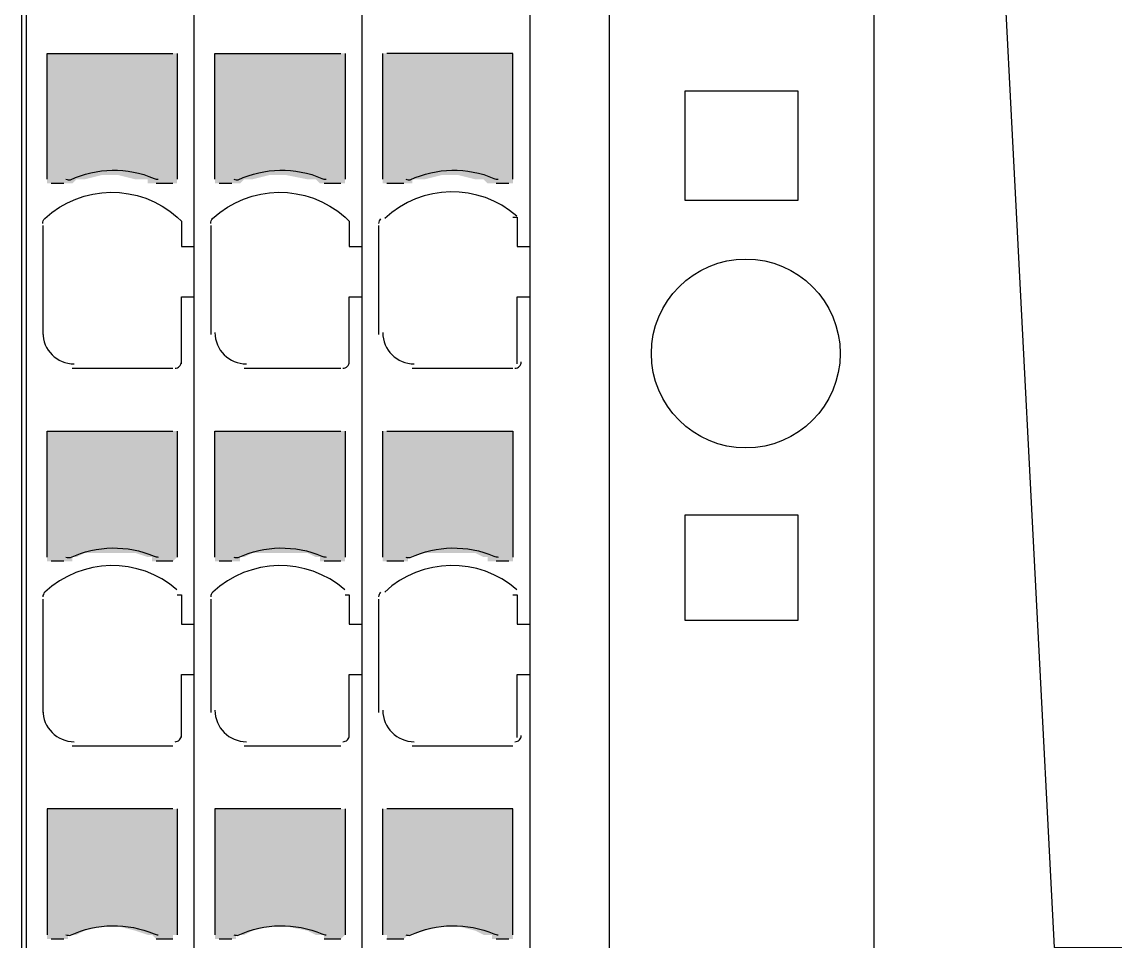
# Model space of a CAD drawing. Header units: feet. Extents: x -159 to 1687, y -48 to 1556.
# Drawn here: x 550.8221 to 550.9307, y 1044.4596 to 1044.5509 of the extents above; entities that cross this region are included whole.
import ezdxf

# ---------------------------------------------------------------- set-up
doc = ezdxf.new("R2010")
doc.units = ezdxf.units.FT
doc.header["$MEASUREMENT"] = 0
doc.layers.add('PDF_0', color=7, linetype='Continuous')

msp = doc.modelspace()

# ---------------------------------------------------------------- linework, layer by layer
at = {"layer": 'PDF_0', "lineweight": 25}
for p, q in [((550.8391969444135, 1044.671939071256), (550.8391969444135, 1044.381925486276)), ((550.8558643918261, 1044.671939071256), (550.8558643918261, 1044.381925486276))]:
    msp.add_line(p, q, dxfattribs=at)
for points in [[(551.0204554350257, 1044.458595744375), (551.0379562548092, 1044.740692291834), (550.9067001064348, 1044.740692291834), (550.9067001064348, 1044.330673085483), (551.0379562548092, 1044.330673085483), (551.0379562548092, 1044.740692291834)], [(550.9100335959172, 1044.740692291834), (550.9246176124034, 1044.45901243056), (551.0204554350257, 1044.45901243056), (551.0379562548092, 1044.330673085483)], [(550.8221128108155, 1044.381925486276), (550.8221128108155, 1044.671939071256)], [(550.8804488767596, 1044.671939071256), (550.8225294970007, 1044.671939071256), (550.8225294970007, 1044.381925486276), (550.8804488767596, 1044.381925486276)], [(550.8725318392385, 1044.671939071256), (550.8725318392385, 1044.381925486276)], [(550.8804488767596, 1044.381925486276), (550.8804488767596, 1044.671939071256)], [(550.8246129279273, 1044.535266002473), (550.8246129279273, 1044.547766588033), (550.8371135134869, 1044.547766588033)], [(550.8375301996721, 1044.547766588033), (550.8375301996721, 1044.535266002473)], [(550.8412803753399, 1044.535266002473), (550.8412803753399, 1044.547766588033), (550.8537809608997, 1044.547766588033)], [(550.8541976470849, 1044.547766588033), (550.8541976470849, 1044.535266002473)], [(550.8579478227527, 1044.535266002473), (550.8579478227527, 1044.547766588033)], [(550.8708650944975, 1044.535266002473), (550.8708650944975, 1044.547766588033), (550.8583645089379, 1044.547766588033)], [(550.8262796726688, 1044.534849316288), (550.8250296141127, 1044.534849316288)], [(550.8371135134869, 1044.534849316288), (550.8354467687454, 1044.534849316288)], [(550.8429471200814, 1044.534849316288), (550.8416970615251, 1044.534849316288)], [(550.8537809608997, 1044.534849316288), (550.8521142161583, 1044.534849316288)], [(550.8600312536794, 1044.534849316288), (550.8583645089379, 1044.534849316288)], [(550.8704484083121, 1044.534849316288), (550.8691983497561, 1044.534849316288)], [(550.8708650944975, 1044.531515826805), (550.8712817806827, 1044.531515826805), (550.8712817806827, 1044.528599023508), (550.8725318392385, 1044.528599023508)], [(550.8241962417421, 1044.530682454434), (550.8241962417421, 1044.519848613616)], [(550.8408636891545, 1044.530682454434), (550.8408636891545, 1044.519848613616)], [(550.8575311365673, 1044.530682454434), (550.8575311365673, 1044.519848613616)], [(550.8379468858577, 1044.516931810319), (550.8379468858577, 1044.523598789284), (550.8391969444135, 1044.523598789284)], [(550.8546143332701, 1044.516931810319), (550.8546143332701, 1044.523598789284), (550.8558643918261, 1044.523598789284)], [(550.8712817806827, 1044.516931810319), (550.8712817806827, 1044.523598789284), (550.8725318392385, 1044.523598789284)], [(550.8271130450394, 1044.516515124133), (550.8371135134869, 1044.516515124133)], [(550.8441971786372, 1044.516515124133), (550.8537809608997, 1044.516515124133)], [(550.86086462605, 1044.516515124133), (550.8708650944975, 1044.516515124133)], [(550.8246129279273, 1044.497764245794), (550.8246129279273, 1044.510264831354), (550.8371135134869, 1044.510264831354)], [(550.8375301996721, 1044.510264831354), (550.8375301996721, 1044.497764245794)], [(550.8412803753399, 1044.497764245794), (550.8412803753399, 1044.510264831354), (550.8537809608997, 1044.510264831354)], [(550.8541976470849, 1044.510264831354), (550.8541976470849, 1044.497764245794)], [(550.8579478227527, 1044.497764245794), (550.8579478227527, 1044.510264831354)], [(550.8583645089379, 1044.510264831354), (550.8708650944975, 1044.510264831354), (550.8708650944975, 1044.497764245794)], [(550.8262796726688, 1044.497347559609), (550.8250296141127, 1044.497347559609)], [(550.8371135134869, 1044.497347559609), (550.8354467687454, 1044.497347559609)], [(550.8429471200814, 1044.497347559609), (550.8416970615251, 1044.497347559609)], [(550.8537809608997, 1044.497347559609), (550.8521142161583, 1044.497347559609)], [(550.8600312536794, 1044.497347559609), (550.8583645089379, 1044.497347559609)], [(550.8704484083121, 1044.497347559609), (550.8691983497561, 1044.497347559609)], [(550.8241962417421, 1044.493597383941), (550.8241962417421, 1044.482346856938)], [(550.8375301996721, 1044.494014070126), (550.8379468858577, 1044.494014070126), (550.8379468858577, 1044.491097266829), (550.8391969444135, 1044.491097266829)], [(550.8408636891545, 1044.493597383941), (550.8408636891545, 1044.482346856938)], [(550.8541976470849, 1044.494014070126), (550.8546143332701, 1044.494014070126), (550.8546143332701, 1044.491097266829), (550.8558643918261, 1044.491097266829)], [(550.8575311365673, 1044.493597383941), (550.8575311365673, 1044.482346856938)], [(550.8708650944975, 1044.494014070126), (550.8712817806827, 1044.494014070126), (550.8712817806827, 1044.491097266829), (550.8725318392385, 1044.491097266829)], [(550.8379468858577, 1044.479846739826), (550.8379468858577, 1044.486097032605), (550.8391969444135, 1044.486097032605)], [(550.8546143332701, 1044.479846739826), (550.8546143332701, 1044.486097032605), (550.8558643918261, 1044.486097032605)], [(550.8712817806827, 1044.479846739826), (550.8712817806827, 1044.486097032605), (550.8725318392385, 1044.486097032605)], [(550.8271130450394, 1044.479013367455), (550.8371135134869, 1044.479013367455)], [(550.8441971786372, 1044.479013367455), (550.8537809608997, 1044.479013367455)], [(550.86086462605, 1044.479013367455), (550.8708650944975, 1044.479013367455)], [(550.8371135134869, 1044.472763074676), (550.8246129279273, 1044.472763074676), (550.8246129279273, 1044.460262489115)], [(550.8375301996721, 1044.472763074676), (550.8375301996721, 1044.460262489115)], [(550.8537809608997, 1044.472763074676), (550.8412803753399, 1044.472763074676), (550.8412803753399, 1044.460262489115)], [(550.8541976470849, 1044.472763074676), (550.8541976470849, 1044.460262489115)], [(550.8579478227527, 1044.460262489115), (550.8579478227527, 1044.472763074676)], [(550.8708650944975, 1044.460262489115), (550.8708650944975, 1044.472763074676), (550.8583645089379, 1044.472763074676)], [(550.8262796726688, 1044.45984580293), (550.8250296141127, 1044.45984580293)], [(550.8371135134869, 1044.45984580293), (550.8354467687454, 1044.45984580293)], [(550.8429471200814, 1044.45984580293), (550.8416970615251, 1044.45984580293)], [(550.8537809608997, 1044.45984580293), (550.8521142161583, 1044.45984580293)], [(550.8600312536794, 1044.45984580293), (550.8583645089379, 1044.45984580293)], [(550.8704484083121, 1044.45984580293), (550.8691983497561, 1044.45984580293)]]:
    msp.add_lwpolyline(points, dxfattribs=at)
for points in [[(550.8991997550988, 1044.544016412364), (550.8879492280955, 1044.544016412364), (550.8879492280955, 1044.533182571546), (550.8991997550988, 1044.533182571546)], [(550.8879492280955, 1044.491513953015), (550.8991997550988, 1044.491513953015), (550.8991997550988, 1044.501931107647), (550.8879492280955, 1044.501931107647)]]:
    msp.add_lwpolyline(points, close=True, dxfattribs=at)
for points in [[(550.826488015761, 1044.535266002473, 0.1046999973903184), (550.8269291155902, 1044.535221242043, -0.2119965880048206), (550.8352324253717, 1044.535355523333, 0.1046999967833684), (550.8356551118384, 1044.535266002472)], [(550.8431554631741, 1044.535266002473, 0.1046999973047859), (550.8435965630028, 1044.535221242043, -0.211996588010749), (550.8518998727845, 1044.535355523333, 0.1046999979842061), (550.852322559251, 1044.535266002473)], [(550.8602395967721, 1044.535266002473, 0.1046999988185853), (550.8606806966009, 1044.535221242043, -0.2119965880048447), (550.8689840063828, 1044.535355523333, 0.1046999990694487), (550.869406692849, 1044.535266002473)], [(550.8241962417414, 1044.530890797527, -0.2075038061427781), (550.8243830171577, 1044.531375641071, -0.3849031679488215), (550.8375301996721, 1044.531515826805), (550.8379468858577, 1044.53109914062), (550.8379468858577, 1044.528599023508), (550.8391969444135, 1044.528599023508)], [(550.8408636891545, 1044.530890797527, -0.2075038081144613), (550.8410504645703, 1044.531375641072, -0.3849031679532759), (550.8541976470849, 1044.531515826805), (550.8546143332701, 1044.53109914062), (550.8546143332701, 1044.528599023508), (550.8558643918261, 1044.528599023508)], [(550.8264880157615, 1044.497764245794, 0.1046999984843585), (550.8269291155902, 1044.497719485365, -0.2119965880090996), (550.8352324253717, 1044.497853766654, 0.1046999980931959), (550.8356551118384, 1044.497764245794)], [(550.8431554631741, 1044.497764245794, 0.1046999986092721), (550.8435965630028, 1044.497719485365, -0.2119965880090995), (550.8518998727845, 1044.497853766655, 0.1046999968609314), (550.8523225592508, 1044.497764245795)], [(550.8602395967721, 1044.497764245794, 0.1046999988039147), (550.8606806966009, 1044.497719485364, -0.2119965880090724), (550.8689840063828, 1044.497853766654, 0.1046999981369827), (550.869406692849, 1044.497764245794)], [(550.8375114821288, 1044.4945151936, 0.3849031679508742), (550.8243943093532, 1044.494262290087, 0.2075038066963098), (550.8241962417419, 1044.493805727034)], [(550.8541789295414, 1044.4945151936, 0.3849031679515192), (550.8410617567661, 1044.494262290087, 0.2075038070627574), (550.8408636891538, 1044.493805727034)], [(550.826488015761, 1044.460262489115, 0.1046999988926588), (550.8269291155902, 1044.460217728686, -0.2119965880047663), (550.8352324253717, 1044.460352009975, 0.1046999971770688), (550.8356551118384, 1044.460262489115)], [(550.8431554631741, 1044.460262489116, 0.104699997698535), (550.8435965630028, 1044.460217728686, -0.2119965880047392), (550.8518998727845, 1044.460352009975, 0.1046999983778905), (550.852322559251, 1044.460262489116)], [(550.8602395967716, 1044.460262489116, 0.1046999981036238), (550.8606806966009, 1044.460217728686, -0.2119965880106948), (550.8689840063823, 1044.460352009975, 0.1046999983544377), (550.869406692849, 1044.460262489115)]]:
    msp.add_lwpolyline(points, format="xyb", dxfattribs=at)
msp.add_circle((550.8939911687819, 1044.517973516781), 0.009375448170221292, dxfattribs=at)
for centre, radius, start, end in [((550.8648231119253, 1044.524224127596), 0.009791851779173, 48.87646612623629, 133.0839604035916), ((550.858156551607, 1044.530890722701), 0.0006254150439426983, 133.1022247510959, 179.9931450245151), ((550.8273214124722, 1044.520056981049), 0.003125170730339639, 180.000446246534, 269.9995537521698), ((550.84440554607, 1044.520056981049), 0.003125170730230059, 180.000446247472, 269.9995537541825), ((550.8610729934828, 1044.520056981049), 0.003125170730155782, 180.0004462418571, 269.9995537555439), ((550.8373218901227, 1044.517140119868), 0.0006249957355859696, 269.9969249548938, 0.00307504313251648), ((550.8539893375355, 1044.517140119869), 0.0006249957361725062, 269.9969249571639, 0.00307498936780938), ((550.8710734711331, 1044.517140119869), 0.0006249957357628154, 269.9969249800859, 0.00307502692624167), ((550.8648231119253, 1044.487139057103), 0.009791851779194088, 48.87646612648998, 133.0839604034947), ((550.8581565516008, 1044.49380565221), 0.0006254150382612036, 133.1022244532116, 179.9931452009342), ((550.8273214124722, 1044.482555224371), 0.003125170730379276, 180.0004462483969, 269.9995537514467), ((550.84440554607, 1044.482555224371), 0.003125170730105156, 180.0004462439415, 269.9995537564754), ((550.8610729934828, 1044.482555224371), 0.003125170730195585, 180.00044624372, 269.9995537548144), ((550.837321890122, 1044.480055049376), 0.0006249957369258733, 269.9969250242135, 0.003074920321783661), ((550.8539893375355, 1044.480055049376), 0.000624995735898384, 269.9969249652768, 0.003075014524012207), ((550.8710734711331, 1044.480055049376), 0.0006249957357378249, 269.9969249975656, 0.003075029245145919)]:
    msp.add_arc(centre, radius, start, end, dxfattribs=at)
at = {"layer": 'PDF_0', "color": 5, "transparency": 33554559}
for points in [[(550.8371135134869, 1044.547766588033), (550.8371135134869, 1044.547766588033), (550.8246129279273, 1044.547766588033)], [(550.8246129279273, 1044.547766588033), (550.8371135134869, 1044.547766588033), (550.8371135134869, 1044.547766588033)], [(550.8375301996721, 1044.547766588033), (550.8375301996721, 1044.547766588033), (550.8246129279273, 1044.547766588033)], [(550.8246129279273, 1044.547766588033), (550.8375301996721, 1044.547766588033), (550.8375301996721, 1044.547766588033)], [(550.8375301996721, 1044.547766588033), (550.8246129279273, 1044.547766588033), (550.8371135134869, 1044.547766588033)], [(550.8375301996721, 1044.547766588033), (550.8246129279273, 1044.547766588033), (550.8375301996721, 1044.535682688658)], [(550.8246129279273, 1044.547766588033), (550.8375301996721, 1044.535682688658), (550.8246129279273, 1044.535682688658)], [(550.8412803753399, 1044.547766588033), (550.8537809608997, 1044.547766588033), (550.8537809608997, 1044.547766588033)], [(550.8537809608997, 1044.547766588033), (550.8537809608997, 1044.547766588033), (550.8412803753399, 1044.547766588033)], [(550.8541976470849, 1044.547766588033), (550.8541976470849, 1044.547766588033), (550.8412803753399, 1044.547766588033)], [(550.8412803753399, 1044.547766588033), (550.8541976470849, 1044.547766588033), (550.8541976470849, 1044.547766588033)], [(550.8541976470849, 1044.547766588033), (550.8412803753399, 1044.547766588033), (550.8537809608997, 1044.547766588033)], [(550.8541976470849, 1044.547766588033), (550.8412803753399, 1044.547766588033), (550.8541976470849, 1044.535682688658)], [(550.8412803753399, 1044.547766588033), (550.8541976470849, 1044.535682688658), (550.8412803753399, 1044.535682688658)], [(550.8708650944975, 1044.547766588033), (550.8583645089379, 1044.547766588033), (550.8579478227527, 1044.547766588033)], [(550.8708650944975, 1044.547766588033), (550.8708650944975, 1044.547766588033), (550.8579478227527, 1044.547766588033)], [(550.8579478227527, 1044.547766588033), (550.8708650944975, 1044.547766588033), (550.8708650944975, 1044.547766588033)], [(550.8708650944975, 1044.547766588033), (550.8579478227527, 1044.547766588033), (550.8708650944975, 1044.535682688658)], [(550.8579478227527, 1044.547766588033), (550.8708650944975, 1044.535682688658), (550.8579478227527, 1044.535682688658)], [(550.8583645089379, 1044.547766588033), (550.8708650944975, 1044.547766588033), (550.8708650944975, 1044.547766588033)], [(550.8708650944975, 1044.547766588033), (550.8708650944975, 1044.547766588033), (550.8583645089379, 1044.547766588033)], [(550.8300298483366, 1044.535682688658), (550.8246129279273, 1044.535682688658), (550.8283631035952, 1044.535266002473)], [(550.8246129279273, 1044.535682688658), (550.8283631035952, 1044.535266002473), (550.8246129279273, 1044.535266002473)], [(550.8375301996721, 1044.535682688658), (550.8316965930776, 1044.535682688658), (550.8375301996721, 1044.535266002473)], [(550.8316965930776, 1044.535682688658), (550.8375301996721, 1044.535266002473), (550.833363337819, 1044.535266002473)], [(550.846697295749, 1044.535682688658), (550.8412803753399, 1044.535682688658), (550.845030551008, 1044.535266002473)], [(550.8412803753399, 1044.535682688658), (550.845030551008, 1044.535266002473), (550.8412803753399, 1044.535266002473)], [(550.8541976470849, 1044.535682688658), (550.8483640404904, 1044.535682688658), (550.8541976470849, 1044.535266002473)], [(550.8483640404904, 1044.535682688658), (550.8541976470849, 1044.535266002473), (550.8504474714168, 1044.535266002473)], [(550.8637814293472, 1044.535682688658), (550.8579478227527, 1044.535682688658), (550.8621146846058, 1044.535266002473)], [(550.8579478227527, 1044.535682688658), (550.8621146846058, 1044.535266002473), (550.8579478227527, 1044.535266002473)], [(550.8708650944975, 1044.535682688658), (550.8654481740882, 1044.535682688658), (550.8708650944975, 1044.535266002473)], [(550.8654481740882, 1044.535682688658), (550.8708650944975, 1044.535266002473), (550.8671149188297, 1044.535266002473)], [(550.8275297312246, 1044.535266002473), (550.8246129279273, 1044.535266002473), (550.8283631035952, 1044.535266002473)], [(550.8246129279273, 1044.535266002473), (550.8275297312246, 1044.535266002473), (550.8275297312246, 1044.535266002473)], [(550.8275297312246, 1044.535266002473), (550.8275297312246, 1044.535266002473), (550.8246129279273, 1044.535266002473)], [(550.8275297312246, 1044.535266002473), (550.8246129279273, 1044.535266002473), (550.8271130450394, 1044.534849316288)], [(550.8246129279273, 1044.535266002473), (550.8271130450394, 1044.534849316288), (550.8246129279273, 1044.534849316288)], [(550.8246129279273, 1044.534849316288), (550.8271130450394, 1044.534849316288), (550.8271130450394, 1044.534849316288)], [(550.8271130450394, 1044.534849316288), (550.8271130450394, 1044.534849316288), (550.8246129279273, 1044.534849316288)], [(550.826696358854, 1044.534849316288), (550.8246129279273, 1044.534849316288), (550.8271130450394, 1044.534849316288)], [(550.826696358854, 1044.534849316288), (550.826696358854, 1044.534849316288), (550.8246129279273, 1044.534849316288)], [(550.8246129279273, 1044.534849316288), (550.826696358854, 1044.534849316288), (550.826696358854, 1044.534849316288)], [(550.8246129279273, 1044.534849316288), (550.826696358854, 1044.534849316288), (550.8250296141127, 1044.534849316288)], [(550.8262796726688, 1044.534849316288), (550.8262796726688, 1044.534849316288), (550.8250296141127, 1044.534849316288)], [(550.8262796726688, 1044.534849316288), (550.8250296141127, 1044.534849316288), (550.826696358854, 1044.534849316288)], [(550.8250296141127, 1044.534849316288), (550.8262796726688, 1044.534849316288), (550.8262796726688, 1044.534849316288)], [(550.833363337819, 1044.535266002473), (550.8375301996721, 1044.535266002473), (550.8346133963748, 1044.535266002473)], [(550.8346133963748, 1044.535266002473), (550.8375301996721, 1044.535266002473), (550.8375301996721, 1044.535266002473)], [(550.8375301996721, 1044.535266002473), (550.8375301996721, 1044.535266002473), (550.8346133963748, 1044.535266002473)], [(550.8375301996721, 1044.535266002473), (550.8346133963748, 1044.535266002473), (550.8375301996721, 1044.534849316288)], [(550.8346133963748, 1044.535266002473), (550.8375301996721, 1044.534849316288), (550.8346133963748, 1044.534849316288)], [(550.8346133963748, 1044.534849316288), (550.8375301996721, 1044.534849316288), (550.8350300825605, 1044.534849316288)], [(550.8371135134869, 1044.534849316288), (550.8371135134869, 1044.534849316288), (550.8350300825605, 1044.534849316288)], [(550.8371135134869, 1044.534849316288), (550.8350300825605, 1044.534849316288), (550.8375301996721, 1044.534849316288)], [(550.8350300825605, 1044.534849316288), (550.8371135134869, 1044.534849316288), (550.8371135134869, 1044.534849316288)], [(550.8350300825605, 1044.534849316288), (550.8371135134869, 1044.534849316288), (550.8354467687454, 1044.534849316288)], [(550.8354467687454, 1044.534849316288), (550.8371135134869, 1044.534849316288), (550.8371135134869, 1044.534849316288)], [(550.8371135134869, 1044.534849316288), (550.8371135134869, 1044.534849316288), (550.8354467687454, 1044.534849316288)], [(550.8441971786372, 1044.535266002473), (550.8412803753399, 1044.535266002473), (550.845030551008, 1044.535266002473)], [(550.8412803753399, 1044.535266002473), (550.8441971786372, 1044.535266002473), (550.8441971786372, 1044.535266002473)], [(550.8441971786372, 1044.535266002473), (550.8441971786372, 1044.535266002473), (550.8412803753399, 1044.535266002473)], [(550.8441971786372, 1044.535266002473), (550.8412803753399, 1044.535266002473), (550.8437804924517, 1044.534849316288)], [(550.8412803753399, 1044.535266002473), (550.8437804924517, 1044.534849316288), (550.8412803753399, 1044.534849316288)], [(550.8437804924517, 1044.534849316288), (550.8437804924517, 1044.534849316288), (550.8412803753399, 1044.534849316288)], [(550.8412803753399, 1044.534849316288), (550.8437804924517, 1044.534849316288), (550.8437804924517, 1044.534849316288)], [(550.8433638062666, 1044.534849316288), (550.8433638062666, 1044.534849316288), (550.8412803753399, 1044.534849316288)], [(550.8433638062666, 1044.534849316288), (550.8412803753399, 1044.534849316288), (550.8437804924517, 1044.534849316288)], [(550.8412803753399, 1044.534849316288), (550.8433638062666, 1044.534849316288), (550.8433638062666, 1044.534849316288)], [(550.8412803753399, 1044.534849316288), (550.8433638062666, 1044.534849316288), (550.8416970615251, 1044.534849316288)], [(550.8433638062666, 1044.534849316288), (550.8433638062666, 1044.534849316288), (550.8416970615251, 1044.534849316288)], [(550.8416970615251, 1044.534849316288), (550.8433638062666, 1044.534849316288), (550.8433638062666, 1044.534849316288)], [(550.8429471200814, 1044.534849316288), (550.8429471200814, 1044.534849316288), (550.8416970615251, 1044.534849316288)], [(550.8429471200814, 1044.534849316288), (550.8416970615251, 1044.534849316288), (550.8433638062666, 1044.534849316288)], [(550.8504474714168, 1044.535266002473), (550.8541976470849, 1044.535266002473), (550.8512808437877, 1044.535266002473)], [(550.8512808437877, 1044.535266002473), (550.8541976470849, 1044.535266002473), (550.8541976470849, 1044.535266002473)], [(550.8541976470849, 1044.535266002473), (550.8541976470849, 1044.535266002473), (550.8512808437877, 1044.535266002473)], [(550.8541976470849, 1044.535266002473), (550.8512808437877, 1044.535266002473), (550.8541976470849, 1044.534849316288)], [(550.8512808437877, 1044.535266002473), (550.8541976470849, 1044.534849316288), (550.8516975299729, 1044.534849316288)], [(550.8516975299729, 1044.534849316288), (550.8541976470849, 1044.534849316288), (550.8541976470849, 1044.534849316288)], [(550.8541976470849, 1044.534849316288), (550.8541976470849, 1044.534849316288), (550.8516975299729, 1044.534849316288)], [(550.8516975299729, 1044.534849316288), (550.8541976470849, 1044.534849316288), (550.8521142161583, 1044.534849316288)], [(550.8537809608997, 1044.534849316288), (550.8537809608997, 1044.534849316288), (550.8521142161583, 1044.534849316288)], [(550.8537809608997, 1044.534849316288), (550.8521142161583, 1044.534849316288), (550.8541976470849, 1044.534849316288)], [(550.8521142161583, 1044.534849316288), (550.8537809608997, 1044.534849316288), (550.8537809608997, 1044.534849316288)], [(550.86086462605, 1044.535266002473), (550.8579478227527, 1044.535266002473), (550.8621146846058, 1044.535266002473)], [(550.8579478227527, 1044.535266002473), (550.86086462605, 1044.535266002473), (550.86086462605, 1044.535266002473)], [(550.86086462605, 1044.535266002473), (550.86086462605, 1044.535266002473), (550.8579478227527, 1044.535266002473)], [(550.86086462605, 1044.535266002473), (550.8579478227527, 1044.535266002473), (550.86086462605, 1044.534849316288)], [(550.8579478227527, 1044.535266002473), (550.86086462605, 1044.534849316288), (550.8579478227527, 1044.534849316288)], [(550.8604479398646, 1044.534849316288), (550.8579478227527, 1044.534849316288), (550.86086462605, 1044.534849316288)], [(550.8579478227527, 1044.534849316288), (550.8604479398646, 1044.534849316288), (550.8604479398646, 1044.534849316288)], [(550.8604479398646, 1044.534849316288), (550.8604479398646, 1044.534849316288), (550.8579478227527, 1044.534849316288)], [(550.8579478227527, 1044.534849316288), (550.8604479398646, 1044.534849316288), (550.8583645089379, 1044.534849316288)], [(550.8600312536794, 1044.534849316288), (550.8600312536794, 1044.534849316288), (550.8583645089379, 1044.534849316288)], [(550.8600312536794, 1044.534849316288), (550.8583645089379, 1044.534849316288), (550.8604479398646, 1044.534849316288)], [(550.8583645089379, 1044.534849316288), (550.8600312536794, 1044.534849316288), (550.8600312536794, 1044.534849316288)], [(550.8671149188297, 1044.535266002473), (550.8708650944975, 1044.535266002473), (550.8679482912003, 1044.535266002473)], [(550.8679482912003, 1044.535266002473), (550.8708650944975, 1044.535266002473), (550.8708650944975, 1044.535266002473)], [(550.8708650944975, 1044.535266002473), (550.8708650944975, 1044.535266002473), (550.8679482912003, 1044.535266002473)], [(550.8708650944975, 1044.535266002473), (550.8679482912003, 1044.535266002473), (550.8708650944975, 1044.534849316288)], [(550.8679482912003, 1044.535266002473), (550.8708650944975, 1044.534849316288), (550.8683649773855, 1044.534849316288)], [(550.8708650944975, 1044.534849316288), (550.8708650944975, 1044.534849316288), (550.8683649773855, 1044.534849316288)], [(550.8683649773855, 1044.534849316288), (550.8708650944975, 1044.534849316288), (550.8708650944975, 1044.534849316288)], [(550.8683649773855, 1044.534849316288), (550.8708650944975, 1044.534849316288), (550.8687816635711, 1044.534849316288)], [(550.8708650944975, 1044.534849316288), (550.8708650944975, 1044.534849316288), (550.8687816635711, 1044.534849316288)], [(550.8687816635711, 1044.534849316288), (550.8708650944975, 1044.534849316288), (550.8708650944975, 1044.534849316288)], [(550.8704484083121, 1044.534849316288), (550.8687816635711, 1044.534849316288), (550.8708650944975, 1044.534849316288)], [(550.8687816635711, 1044.534849316288), (550.8704484083121, 1044.534849316288), (550.8704484083121, 1044.534849316288)], [(550.8704484083121, 1044.534849316288), (550.8704484083121, 1044.534849316288), (550.8687816635711, 1044.534849316288)], [(550.8687816635711, 1044.534849316288), (550.8704484083121, 1044.534849316288), (550.8691983497561, 1044.534849316288)], [(550.8371135134869, 1044.510264831354), (550.8371135134869, 1044.510264831354), (550.8246129279273, 1044.510264831354)], [(550.8246129279273, 1044.510264831354), (550.8371135134869, 1044.510264831354), (550.8371135134869, 1044.510264831354)], [(550.8246129279273, 1044.510264831354), (550.8375301996721, 1044.510264831354), (550.8375301996721, 1044.510264831354)], [(550.8375301996721, 1044.510264831354), (550.8375301996721, 1044.510264831354), (550.8246129279273, 1044.510264831354)], [(550.8375301996721, 1044.510264831354), (550.8246129279273, 1044.510264831354), (550.8371135134869, 1044.510264831354)], [(550.8375301996721, 1044.510264831354), (550.8246129279273, 1044.510264831354), (550.8375301996721, 1044.49818093198)], [(550.8246129279273, 1044.510264831354), (550.8375301996721, 1044.49818093198), (550.8246129279273, 1044.49818093198)], [(550.8412803753399, 1044.510264831354), (550.8537809608997, 1044.510264831354), (550.8537809608997, 1044.510264831354)], [(550.8537809608997, 1044.510264831354), (550.8537809608997, 1044.510264831354), (550.8412803753399, 1044.510264831354)], [(550.8412803753399, 1044.510264831354), (550.8541976470849, 1044.510264831354), (550.8541976470849, 1044.510264831354)], [(550.8541976470849, 1044.510264831354), (550.8541976470849, 1044.510264831354), (550.8412803753399, 1044.510264831354)], [(550.8541976470849, 1044.510264831354), (550.8412803753399, 1044.510264831354), (550.8537809608997, 1044.510264831354)], [(550.8541976470849, 1044.510264831354), (550.8412803753399, 1044.510264831354), (550.8541976470849, 1044.49818093198)], [(550.8412803753399, 1044.510264831354), (550.8541976470849, 1044.49818093198), (550.8412803753399, 1044.49818093198)], [(550.8708650944975, 1044.510264831354), (550.8583645089379, 1044.510264831354), (550.8579478227527, 1044.510264831354)], [(550.8579478227527, 1044.510264831354), (550.8708650944975, 1044.510264831354), (550.8708650944975, 1044.510264831354)], [(550.8708650944975, 1044.510264831354), (550.8708650944975, 1044.510264831354), (550.8579478227527, 1044.510264831354)], [(550.8708650944975, 1044.510264831354), (550.8579478227527, 1044.510264831354), (550.8708650944975, 1044.49818093198)], [(550.8579478227527, 1044.510264831354), (550.8708650944975, 1044.49818093198), (550.8579478227527, 1044.49818093198)], [(550.8583645089379, 1044.510264831354), (550.8708650944975, 1044.510264831354), (550.8708650944975, 1044.510264831354)], [(550.8708650944975, 1044.510264831354), (550.8708650944975, 1044.510264831354), (550.8583645089379, 1044.510264831354)], [(550.8283631035952, 1044.49818093198), (550.8283631035952, 1044.49818093198), (550.8246129279273, 1044.49818093198)], [(550.8283631035952, 1044.49818093198), (550.8246129279273, 1044.49818093198), (550.8300298483366, 1044.49818093198)], [(550.8283631035952, 1044.49818093198), (550.8246129279273, 1044.49818093198), (550.8275297312246, 1044.497764245794)], [(550.8246129279273, 1044.49818093198), (550.8275297312246, 1044.497764245794), (550.8246129279273, 1044.497764245794)], [(550.8246129279273, 1044.497764245794), (550.8275297312246, 1044.497764245794), (550.8275297312246, 1044.497764245794)], [(550.8275297312246, 1044.497764245794), (550.8275297312246, 1044.497764245794), (550.8246129279273, 1044.497764245794)], [(550.8271130450394, 1044.497764245794), (550.8246129279273, 1044.497764245794), (550.8275297312246, 1044.497764245794)], [(550.8246129279273, 1044.497764245794), (550.8271130450394, 1044.497764245794), (550.8271130450394, 1044.497764245794)], [(550.8271130450394, 1044.497764245794), (550.8271130450394, 1044.497764245794), (550.8246129279273, 1044.497764245794)], [(550.8271130450394, 1044.497764245794), (550.8246129279273, 1044.497764245794), (550.8271130450394, 1044.497347559609)], [(550.8246129279273, 1044.497764245794), (550.8271130450394, 1044.497347559609), (550.8246129279273, 1044.497347559609)], [(550.8316965930776, 1044.49818093198), (550.8375301996721, 1044.49818093198), (550.833363337819, 1044.49818093198)], [(550.8375301996721, 1044.49818093198), (550.833363337819, 1044.49818093198), (550.8375301996721, 1044.497764245794)], [(550.833363337819, 1044.49818093198), (550.8375301996721, 1044.497764245794), (550.8346133963748, 1044.497764245794)], [(550.8346133963748, 1044.497764245794), (550.8375301996721, 1044.497764245794), (550.8375301996721, 1044.497764245794)], [(550.8375301996721, 1044.497764245794), (550.8375301996721, 1044.497764245794), (550.8346133963748, 1044.497764245794)], [(550.8346133963748, 1044.497764245794), (550.8375301996721, 1044.497764245794), (550.8350300825605, 1044.497764245794)], [(550.8375301996721, 1044.497764245794), (550.8350300825605, 1044.497764245794), (550.8371135134869, 1044.497347559609)], [(550.8350300825605, 1044.497764245794), (550.8371135134869, 1044.497347559609), (550.8350300825605, 1044.497347559609)], [(550.845030551008, 1044.49818093198), (550.845030551008, 1044.49818093198), (550.8412803753399, 1044.49818093198)], [(550.845030551008, 1044.49818093198), (550.8412803753399, 1044.49818093198), (550.846697295749, 1044.49818093198)], [(550.845030551008, 1044.49818093198), (550.8412803753399, 1044.49818093198), (550.8441971786372, 1044.497764245794)], [(550.8412803753399, 1044.49818093198), (550.8441971786372, 1044.497764245794), (550.8412803753399, 1044.497764245794)], [(550.8412803753399, 1044.497764245794), (550.8441971786372, 1044.497764245794), (550.8441971786372, 1044.497764245794)], [(550.8441971786372, 1044.497764245794), (550.8441971786372, 1044.497764245794), (550.8412803753399, 1044.497764245794)], [(550.8437804924517, 1044.497764245794), (550.8437804924517, 1044.497764245794), (550.8412803753399, 1044.497764245794)], [(550.8437804924517, 1044.497764245794), (550.8412803753399, 1044.497764245794), (550.8441971786372, 1044.497764245794)], [(550.8412803753399, 1044.497764245794), (550.8437804924517, 1044.497764245794), (550.8437804924517, 1044.497764245794)], [(550.8437804924517, 1044.497764245794), (550.8412803753399, 1044.497764245794), (550.8437804924517, 1044.497347559609)], [(550.8412803753399, 1044.497764245794), (550.8437804924517, 1044.497347559609), (550.8412803753399, 1044.497347559609)], [(550.8483640404904, 1044.49818093198), (550.8541976470849, 1044.49818093198), (550.8504474714168, 1044.49818093198)], [(550.8541976470849, 1044.49818093198), (550.8504474714168, 1044.49818093198), (550.8541976470849, 1044.497764245794)], [(550.8504474714168, 1044.49818093198), (550.8541976470849, 1044.497764245794), (550.8512808437877, 1044.497764245794)], [(550.8512808437877, 1044.497764245794), (550.8541976470849, 1044.497764245794), (550.8541976470849, 1044.497764245794)], [(550.8541976470849, 1044.497764245794), (550.8541976470849, 1044.497764245794), (550.8512808437877, 1044.497764245794)], [(550.8512808437877, 1044.497764245794), (550.8541976470849, 1044.497764245794), (550.8516975299729, 1044.497764245794)], [(550.8516975299729, 1044.497764245794), (550.8541976470849, 1044.497764245794), (550.8541976470849, 1044.497764245794)], [(550.8541976470849, 1044.497764245794), (550.8541976470849, 1044.497764245794), (550.8516975299729, 1044.497764245794)], [(550.8541976470849, 1044.497764245794), (550.8516975299729, 1044.497764245794), (550.8541976470849, 1044.497347559609)], [(550.8516975299729, 1044.497764245794), (550.8541976470849, 1044.497347559609), (550.8516975299729, 1044.497347559609)], [(550.8621146846058, 1044.49818093198), (550.8621146846058, 1044.49818093198), (550.8579478227527, 1044.49818093198)], [(550.8621146846058, 1044.49818093198), (550.8579478227527, 1044.49818093198), (550.8637814293472, 1044.49818093198)], [(550.8621146846058, 1044.49818093198), (550.8579478227527, 1044.49818093198), (550.86086462605, 1044.497764245794)], [(550.8579478227527, 1044.49818093198), (550.86086462605, 1044.497764245794), (550.8579478227527, 1044.497764245794)], [(550.8579478227527, 1044.497764245794), (550.86086462605, 1044.497764245794), (550.86086462605, 1044.497764245794)], [(550.86086462605, 1044.497764245794), (550.86086462605, 1044.497764245794), (550.8579478227527, 1044.497764245794)], [(550.8604479398646, 1044.497764245794), (550.8604479398646, 1044.497764245794), (550.8579478227527, 1044.497764245794)], [(550.8604479398646, 1044.497764245794), (550.8579478227527, 1044.497764245794), (550.86086462605, 1044.497764245794)], [(550.8604479398646, 1044.497764245794), (550.8579478227527, 1044.497764245794), (550.8604479398646, 1044.497347559609)], [(550.8579478227527, 1044.497764245794), (550.8604479398646, 1044.497347559609), (550.8579478227527, 1044.497347559609)], [(550.8654481740882, 1044.49818093198), (550.8708650944975, 1044.49818093198), (550.8671149188297, 1044.49818093198)], [(550.8708650944975, 1044.49818093198), (550.8671149188297, 1044.49818093198), (550.8708650944975, 1044.497764245794)], [(550.8671149188297, 1044.49818093198), (550.8708650944975, 1044.497764245794), (550.8679482912003, 1044.497764245794)], [(550.8679482912003, 1044.497764245794), (550.8708650944975, 1044.497764245794), (550.8708650944975, 1044.497764245794)], [(550.8708650944975, 1044.497764245794), (550.8708650944975, 1044.497764245794), (550.8679482912003, 1044.497764245794)], [(550.8679482912003, 1044.497764245794), (550.8708650944975, 1044.497764245794), (550.8683649773855, 1044.497764245794)], [(550.8683649773855, 1044.497764245794), (550.8708650944975, 1044.497764245794), (550.8708650944975, 1044.497764245794)], [(550.8708650944975, 1044.497764245794), (550.8708650944975, 1044.497764245794), (550.8683649773855, 1044.497764245794)], [(550.8708650944975, 1044.497764245794), (550.8683649773855, 1044.497764245794), (550.8708650944975, 1044.497347559609)], [(550.8683649773855, 1044.497764245794), (550.8708650944975, 1044.497347559609), (550.8683649773855, 1044.497347559609)], [(550.826696358854, 1044.497347559609), (550.8246129279273, 1044.497347559609), (550.8271130450394, 1044.497347559609)], [(550.826696358854, 1044.497347559609), (550.826696358854, 1044.497347559609), (550.8246129279273, 1044.497347559609)], [(550.8246129279273, 1044.497347559609), (550.826696358854, 1044.497347559609), (550.826696358854, 1044.497347559609)], [(550.8246129279273, 1044.497347559609), (550.826696358854, 1044.497347559609), (550.8250296141127, 1044.497347559609)], [(550.8262796726688, 1044.497347559609), (550.8262796726688, 1044.497347559609), (550.8250296141127, 1044.497347559609)], [(550.8262796726688, 1044.497347559609), (550.8250296141127, 1044.497347559609), (550.826696358854, 1044.497347559609)], [(550.8250296141127, 1044.497347559609), (550.8262796726688, 1044.497347559609), (550.8262796726688, 1044.497347559609)], [(550.8350300825605, 1044.497347559609), (550.8371135134869, 1044.497347559609), (550.8371135134869, 1044.497347559609)], [(550.8371135134869, 1044.497347559609), (550.8371135134869, 1044.497347559609), (550.8350300825605, 1044.497347559609)], [(550.8350300825605, 1044.497347559609), (550.8371135134869, 1044.497347559609), (550.8354467687454, 1044.497347559609)], [(550.8371135134869, 1044.497347559609), (550.8371135134869, 1044.497347559609), (550.8354467687454, 1044.497347559609)], [(550.8354467687454, 1044.497347559609), (550.8371135134869, 1044.497347559609), (550.8371135134869, 1044.497347559609)], [(550.8412803753399, 1044.497347559609), (550.8437804924517, 1044.497347559609), (550.8437804924517, 1044.497347559609)], [(550.8437804924517, 1044.497347559609), (550.8437804924517, 1044.497347559609), (550.8412803753399, 1044.497347559609)], [(550.8433638062666, 1044.497347559609), (550.8412803753399, 1044.497347559609), (550.8437804924517, 1044.497347559609)], [(550.8412803753399, 1044.497347559609), (550.8433638062666, 1044.497347559609), (550.8433638062666, 1044.497347559609)], [(550.8433638062666, 1044.497347559609), (550.8433638062666, 1044.497347559609), (550.8412803753399, 1044.497347559609)], [(550.8412803753399, 1044.497347559609), (550.8433638062666, 1044.497347559609), (550.8416970615251, 1044.497347559609)], [(550.8416970615251, 1044.497347559609), (550.8433638062666, 1044.497347559609), (550.8433638062666, 1044.497347559609)], [(550.8433638062666, 1044.497347559609), (550.8433638062666, 1044.497347559609), (550.8416970615251, 1044.497347559609)], [(550.8429471200814, 1044.497347559609), (550.8429471200814, 1044.497347559609), (550.8416970615251, 1044.497347559609)], [(550.8429471200814, 1044.497347559609), (550.8416970615251, 1044.497347559609), (550.8433638062666, 1044.497347559609)], [(550.8516975299729, 1044.497347559609), (550.8541976470849, 1044.497347559609), (550.8541976470849, 1044.497347559609)], [(550.8541976470849, 1044.497347559609), (550.8541976470849, 1044.497347559609), (550.8516975299729, 1044.497347559609)], [(550.8516975299729, 1044.497347559609), (550.8541976470849, 1044.497347559609), (550.8521142161583, 1044.497347559609)], [(550.8537809608997, 1044.497347559609), (550.8521142161583, 1044.497347559609), (550.8541976470849, 1044.497347559609)], [(550.8521142161583, 1044.497347559609), (550.8537809608997, 1044.497347559609), (550.8537809608997, 1044.497347559609)], [(550.8537809608997, 1044.497347559609), (550.8537809608997, 1044.497347559609), (550.8521142161583, 1044.497347559609)], [(550.8579478227527, 1044.497347559609), (550.8604479398646, 1044.497347559609), (550.8604479398646, 1044.497347559609)], [(550.8604479398646, 1044.497347559609), (550.8604479398646, 1044.497347559609), (550.8579478227527, 1044.497347559609)], [(550.8579478227527, 1044.497347559609), (550.8604479398646, 1044.497347559609), (550.8583645089379, 1044.497347559609)], [(550.8600312536794, 1044.497347559609), (550.8583645089379, 1044.497347559609), (550.8604479398646, 1044.497347559609)], [(550.8583645089379, 1044.497347559609), (550.8600312536794, 1044.497347559609), (550.8600312536794, 1044.497347559609)], [(550.8600312536794, 1044.497347559609), (550.8600312536794, 1044.497347559609), (550.8583645089379, 1044.497347559609)], [(550.8683649773855, 1044.497347559609), (550.8708650944975, 1044.497347559609), (550.8687816635711, 1044.497347559609)], [(550.8687816635711, 1044.497347559609), (550.8708650944975, 1044.497347559609), (550.8708650944975, 1044.497347559609)], [(550.8708650944975, 1044.497347559609), (550.8708650944975, 1044.497347559609), (550.8687816635711, 1044.497347559609)], [(550.8704484083121, 1044.497347559609), (550.8687816635711, 1044.497347559609), (550.8708650944975, 1044.497347559609)], [(550.8687816635711, 1044.497347559609), (550.8704484083121, 1044.497347559609), (550.8704484083121, 1044.497347559609)], [(550.8704484083121, 1044.497347559609), (550.8704484083121, 1044.497347559609), (550.8687816635711, 1044.497347559609)], [(550.8687816635711, 1044.497347559609), (550.8704484083121, 1044.497347559609), (550.8691983497561, 1044.497347559609)], [(550.8246129279273, 1044.472763074676), (550.8371135134869, 1044.472763074676), (550.8371135134869, 1044.472763074676)], [(550.8371135134869, 1044.472763074676), (550.8371135134869, 1044.472763074676), (550.8246129279273, 1044.472763074676)], [(550.8246129279273, 1044.472763074676), (550.8375301996721, 1044.472763074676), (550.8375301996721, 1044.472763074676)], [(550.8375301996721, 1044.472763074676), (550.8375301996721, 1044.472763074676), (550.8246129279273, 1044.472763074676)], [(550.8375301996721, 1044.472763074676), (550.8246129279273, 1044.472763074676), (550.8371135134869, 1044.472763074676)], [(550.8375301996721, 1044.472763074676), (550.8246129279273, 1044.472763074676), (550.8375301996721, 1044.461095861487)], [(550.8246129279273, 1044.472763074676), (550.8375301996721, 1044.461095861487), (550.8246129279273, 1044.461095861487)], [(550.8412803753399, 1044.472763074676), (550.8537809608997, 1044.472763074676), (550.8537809608997, 1044.472763074676)], [(550.8537809608997, 1044.472763074676), (550.8537809608997, 1044.472763074676), (550.8412803753399, 1044.472763074676)], [(550.8412803753399, 1044.472763074676), (550.8541976470849, 1044.472763074676), (550.8541976470849, 1044.472763074676)], [(550.8541976470849, 1044.472763074676), (550.8541976470849, 1044.472763074676), (550.8412803753399, 1044.472763074676)], [(550.8541976470849, 1044.472763074676), (550.8412803753399, 1044.472763074676), (550.8537809608997, 1044.472763074676)], [(550.8541976470849, 1044.472763074676), (550.8412803753399, 1044.472763074676), (550.8541976470849, 1044.461095861487)], [(550.8412803753399, 1044.472763074676), (550.8541976470849, 1044.461095861487), (550.8412803753399, 1044.461095861487)], [(550.8708650944975, 1044.472763074676), (550.8583645089379, 1044.472763074676), (550.8579478227527, 1044.472763074676)], [(550.8579478227527, 1044.472763074676), (550.8708650944975, 1044.472763074676), (550.8708650944975, 1044.472763074676)], [(550.8708650944975, 1044.472763074676), (550.8708650944975, 1044.472763074676), (550.8579478227527, 1044.472763074676)], [(550.8708650944975, 1044.472763074676), (550.8579478227527, 1044.472763074676), (550.8708650944975, 1044.461095861487)], [(550.8579478227527, 1044.472763074676), (550.8708650944975, 1044.461095861487), (550.8579478227527, 1044.461095861487)], [(550.8583645089379, 1044.472763074676), (550.8708650944975, 1044.472763074676), (550.8708650944975, 1044.472763074676)], [(550.8708650944975, 1044.472763074676), (550.8708650944975, 1044.472763074676), (550.8583645089379, 1044.472763074676)], [(550.8300298483366, 1044.461095861487), (550.8246129279273, 1044.461095861487), (550.8283631035952, 1044.460679175301)], [(550.8246129279273, 1044.461095861487), (550.8283631035952, 1044.460679175301), (550.8246129279273, 1044.460679175301)], [(550.8375301996721, 1044.461095861487), (550.8316965930776, 1044.461095861487), (550.8375301996721, 1044.460679175301)], [(550.8316965930776, 1044.461095861487), (550.8375301996721, 1044.460679175301), (550.833363337819, 1044.460679175301)], [(550.846697295749, 1044.461095861487), (550.8412803753399, 1044.461095861487), (550.845030551008, 1044.460679175301)], [(550.8412803753399, 1044.461095861487), (550.845030551008, 1044.460679175301), (550.8412803753399, 1044.460679175301)], [(550.8541976470849, 1044.461095861487), (550.8483640404904, 1044.461095861487), (550.8541976470849, 1044.460679175301)], [(550.8483640404904, 1044.461095861487), (550.8541976470849, 1044.460679175301), (550.8504474714168, 1044.460679175301)], [(550.8637814293472, 1044.461095861487), (550.8579478227527, 1044.461095861487), (550.8621146846058, 1044.460679175301)], [(550.8579478227527, 1044.461095861487), (550.8621146846058, 1044.460679175301), (550.8579478227527, 1044.460679175301)], [(550.8708650944975, 1044.461095861487), (550.8654481740882, 1044.461095861487), (550.8708650944975, 1044.460679175301)], [(550.8654481740882, 1044.461095861487), (550.8708650944975, 1044.460679175301), (550.8671149188297, 1044.460679175301)], [(550.8283631035952, 1044.460679175301), (550.8246129279273, 1044.460679175301), (550.8275297312246, 1044.460262489115)], [(550.8246129279273, 1044.460679175301), (550.8275297312246, 1044.460262489115), (550.8246129279273, 1044.460262489115)], [(550.8246129279273, 1044.460262489115), (550.8275297312246, 1044.460262489115), (550.8275297312246, 1044.460262489115)], [(550.8275297312246, 1044.460262489115), (550.8275297312246, 1044.460262489115), (550.8246129279273, 1044.460262489115)], [(550.8271130450394, 1044.460262489115), (550.8246129279273, 1044.460262489115), (550.8275297312246, 1044.460262489115)], [(550.8246129279273, 1044.460262489115), (550.8271130450394, 1044.460262489115), (550.8271130450394, 1044.460262489115)], [(550.8271130450394, 1044.460262489115), (550.8271130450394, 1044.460262489115), (550.8246129279273, 1044.460262489115)], [(550.826696358854, 1044.460262489115), (550.826696358854, 1044.460262489115), (550.8246129279273, 1044.460262489115)], [(550.826696358854, 1044.460262489115), (550.8246129279273, 1044.460262489115), (550.8271130450394, 1044.460262489115)], [(550.8246129279273, 1044.460262489115), (550.826696358854, 1044.460262489115), (550.826696358854, 1044.460262489115)], [(550.826696358854, 1044.460262489115), (550.8246129279273, 1044.460262489115), (550.826696358854, 1044.45984580293)], [(550.8246129279273, 1044.460262489115), (550.826696358854, 1044.45984580293), (550.8246129279273, 1044.45984580293)], [(550.826696358854, 1044.45984580293), (550.826696358854, 1044.45984580293), (550.8246129279273, 1044.45984580293)], [(550.8246129279273, 1044.45984580293), (550.826696358854, 1044.45984580293), (550.826696358854, 1044.45984580293)], [(550.8246129279273, 1044.45984580293), (550.826696358854, 1044.45984580293), (550.8250296141127, 1044.45984580293)], [(550.8262796726688, 1044.45984580293), (550.8250296141127, 1044.45984580293), (550.826696358854, 1044.45984580293)], [(550.8250296141127, 1044.45984580293), (550.8262796726688, 1044.45984580293), (550.8262796726688, 1044.45984580293)], [(550.8262796726688, 1044.45984580293), (550.8262796726688, 1044.45984580293), (550.8250296141127, 1044.45984580293)], [(550.8375301996721, 1044.460679175301), (550.833363337819, 1044.460679175301), (550.8375301996721, 1044.460262489115)], [(550.833363337819, 1044.460679175301), (550.8375301996721, 1044.460262489115), (550.8346133963748, 1044.460262489115)], [(550.8346133963748, 1044.460262489115), (550.8375301996721, 1044.460262489115), (550.8375301996721, 1044.460262489115)], [(550.8375301996721, 1044.460262489115), (550.8375301996721, 1044.460262489115), (550.8346133963748, 1044.460262489115)], [(550.8346133963748, 1044.460262489115), (550.8375301996721, 1044.460262489115), (550.8350300825605, 1044.460262489115)], [(550.8371135134869, 1044.460262489115), (550.8350300825605, 1044.460262489115), (550.8375301996721, 1044.460262489115)], [(550.8350300825605, 1044.460262489115), (550.8371135134869, 1044.460262489115), (550.8371135134869, 1044.460262489115)], [(550.8371135134869, 1044.460262489115), (550.8371135134869, 1044.460262489115), (550.8350300825605, 1044.460262489115)], [(550.8371135134869, 1044.460262489115), (550.8350300825605, 1044.460262489115), (550.8371135134869, 1044.45984580293)], [(550.8350300825605, 1044.460262489115), (550.8371135134869, 1044.45984580293), (550.8354467687454, 1044.45984580293)], [(550.8354467687454, 1044.45984580293), (550.8371135134869, 1044.45984580293), (550.8371135134869, 1044.45984580293)], [(550.8371135134869, 1044.45984580293), (550.8371135134869, 1044.45984580293), (550.8354467687454, 1044.45984580293)], [(550.845030551008, 1044.460679175301), (550.8412803753399, 1044.460679175301), (550.8441971786372, 1044.460262489115)], [(550.8412803753399, 1044.460679175301), (550.8441971786372, 1044.460262489115), (550.8412803753399, 1044.460262489115)], [(550.8412803753399, 1044.460262489115), (550.8441971786372, 1044.460262489115), (550.8441971786372, 1044.460262489115)], [(550.8441971786372, 1044.460262489115), (550.8441971786372, 1044.460262489115), (550.8412803753399, 1044.460262489115)], [(550.8437804924517, 1044.460262489115), (550.8437804924517, 1044.460262489115), (550.8412803753399, 1044.460262489115)], [(550.8437804924517, 1044.460262489115), (550.8412803753399, 1044.460262489115), (550.8441971786372, 1044.460262489115)], [(550.8412803753399, 1044.460262489115), (550.8437804924517, 1044.460262489115), (550.8437804924517, 1044.460262489115)], [(550.8433638062666, 1044.460262489115), (550.8433638062666, 1044.460262489115), (550.8412803753399, 1044.460262489115)], [(550.8433638062666, 1044.460262489115), (550.8412803753399, 1044.460262489115), (550.8437804924517, 1044.460262489115)], [(550.8433638062666, 1044.460262489115), (550.8412803753399, 1044.460262489115), (550.8433638062666, 1044.45984580293)], [(550.8412803753399, 1044.460262489115), (550.8433638062666, 1044.45984580293), (550.8412803753399, 1044.45984580293)], [(550.8412803753399, 1044.45984580293), (550.8433638062666, 1044.45984580293), (550.8433638062666, 1044.45984580293)], [(550.8433638062666, 1044.45984580293), (550.8433638062666, 1044.45984580293), (550.8412803753399, 1044.45984580293)], [(550.8412803753399, 1044.45984580293), (550.8433638062666, 1044.45984580293), (550.8416970615251, 1044.45984580293)], [(550.8416970615251, 1044.45984580293), (550.8433638062666, 1044.45984580293), (550.8433638062666, 1044.45984580293)], [(550.8433638062666, 1044.45984580293), (550.8433638062666, 1044.45984580293), (550.8416970615251, 1044.45984580293)], [(550.8429471200814, 1044.45984580293), (550.8429471200814, 1044.45984580293), (550.8416970615251, 1044.45984580293)], [(550.8429471200814, 1044.45984580293), (550.8416970615251, 1044.45984580293), (550.8433638062666, 1044.45984580293)], [(550.8541976470849, 1044.460679175301), (550.8504474714168, 1044.460679175301), (550.8541976470849, 1044.460262489115)], [(550.8504474714168, 1044.460679175301), (550.8541976470849, 1044.460262489115), (550.8512808437877, 1044.460262489115)], [(550.8512808437877, 1044.460262489115), (550.8541976470849, 1044.460262489115), (550.8541976470849, 1044.460262489115)], [(550.8541976470849, 1044.460262489115), (550.8541976470849, 1044.460262489115), (550.8512808437877, 1044.460262489115)], [(550.8512808437877, 1044.460262489115), (550.8541976470849, 1044.460262489115), (550.8516975299729, 1044.460262489115)], [(550.8516975299729, 1044.460262489115), (550.8541976470849, 1044.460262489115), (550.8541976470849, 1044.460262489115)], [(550.8541976470849, 1044.460262489115), (550.8541976470849, 1044.460262489115), (550.8516975299729, 1044.460262489115)], [(550.8516975299729, 1044.460262489115), (550.8541976470849, 1044.460262489115), (550.8521142161583, 1044.460262489115)], [(550.8541976470849, 1044.460262489115), (550.8521142161583, 1044.460262489115), (550.8537809608997, 1044.45984580293)], [(550.8521142161583, 1044.460262489115), (550.8537809608997, 1044.45984580293), (550.8521142161583, 1044.45984580293)], [(550.8537809608997, 1044.45984580293), (550.8537809608997, 1044.45984580293), (550.8521142161583, 1044.45984580293)], [(550.8521142161583, 1044.45984580293), (550.8537809608997, 1044.45984580293), (550.8537809608997, 1044.45984580293)], [(550.8621146846058, 1044.460679175301), (550.8579478227527, 1044.460679175301), (550.86086462605, 1044.460262489115)], [(550.8579478227527, 1044.460679175301), (550.86086462605, 1044.460262489115), (550.8579478227527, 1044.460262489115)], [(550.8579478227527, 1044.460262489115), (550.86086462605, 1044.460262489115), (550.86086462605, 1044.460262489115)], [(550.86086462605, 1044.460262489115), (550.86086462605, 1044.460262489115), (550.8579478227527, 1044.460262489115)], [(550.8604479398646, 1044.460262489115), (550.8604479398646, 1044.460262489115), (550.8579478227527, 1044.460262489115)], [(550.8604479398646, 1044.460262489115), (550.8579478227527, 1044.460262489115), (550.86086462605, 1044.460262489115)], [(550.8579478227527, 1044.460262489115), (550.8604479398646, 1044.460262489115), (550.8604479398646, 1044.460262489115)], [(550.8579478227527, 1044.460262489115), (550.8604479398646, 1044.460262489115), (550.8583645089379, 1044.460262489115)], [(550.8604479398646, 1044.460262489115), (550.8583645089379, 1044.460262489115), (550.8600312536794, 1044.45984580293)], [(550.8583645089379, 1044.460262489115), (550.8600312536794, 1044.45984580293), (550.8583645089379, 1044.45984580293)], [(550.8583645089379, 1044.45984580293), (550.8600312536794, 1044.45984580293), (550.8600312536794, 1044.45984580293)], [(550.8600312536794, 1044.45984580293), (550.8600312536794, 1044.45984580293), (550.8583645089379, 1044.45984580293)], [(550.8708650944975, 1044.460679175301), (550.8671149188297, 1044.460679175301), (550.8708650944975, 1044.460262489115)], [(550.8671149188297, 1044.460679175301), (550.8708650944975, 1044.460262489115), (550.8679482912003, 1044.460262489115)], [(550.8679482912003, 1044.460262489115), (550.8708650944975, 1044.460262489115), (550.8708650944975, 1044.460262489115)], [(550.8708650944975, 1044.460262489115), (550.8708650944975, 1044.460262489115), (550.8679482912003, 1044.460262489115)], [(550.8679482912003, 1044.460262489115), (550.8708650944975, 1044.460262489115), (550.8683649773855, 1044.460262489115)], [(550.8683649773855, 1044.460262489115), (550.8708650944975, 1044.460262489115), (550.8708650944975, 1044.460262489115)], [(550.8708650944975, 1044.460262489115), (550.8708650944975, 1044.460262489115), (550.8683649773855, 1044.460262489115)], [(550.8683649773855, 1044.460262489115), (550.8708650944975, 1044.460262489115), (550.8687816635711, 1044.460262489115)], [(550.8687816635711, 1044.460262489115), (550.8708650944975, 1044.460262489115), (550.8708650944975, 1044.460262489115)], [(550.8708650944975, 1044.460262489115), (550.8708650944975, 1044.460262489115), (550.8687816635711, 1044.460262489115)], [(550.8708650944975, 1044.460262489115), (550.8687816635711, 1044.460262489115), (550.8708650944975, 1044.45984580293)], [(550.8687816635711, 1044.460262489115), (550.8708650944975, 1044.45984580293), (550.8687816635711, 1044.45984580293)], [(550.8687816635711, 1044.45984580293), (550.8708650944975, 1044.45984580293), (550.8708650944975, 1044.45984580293)], [(550.8708650944975, 1044.45984580293), (550.8708650944975, 1044.45984580293), (550.8687816635711, 1044.45984580293)], [(550.8704484083121, 1044.45984580293), (550.8687816635711, 1044.45984580293), (550.8708650944975, 1044.45984580293)], [(550.8687816635711, 1044.45984580293), (550.8704484083121, 1044.45984580293), (550.8704484083121, 1044.45984580293)], [(550.8704484083121, 1044.45984580293), (550.8704484083121, 1044.45984580293), (550.8687816635711, 1044.45984580293)], [(550.8687816635711, 1044.45984580293), (550.8704484083121, 1044.45984580293), (550.8691983497561, 1044.45984580293)]]:
    msp.add_solid(points, dxfattribs=at)

doc.saveas('drawing.dxf')
